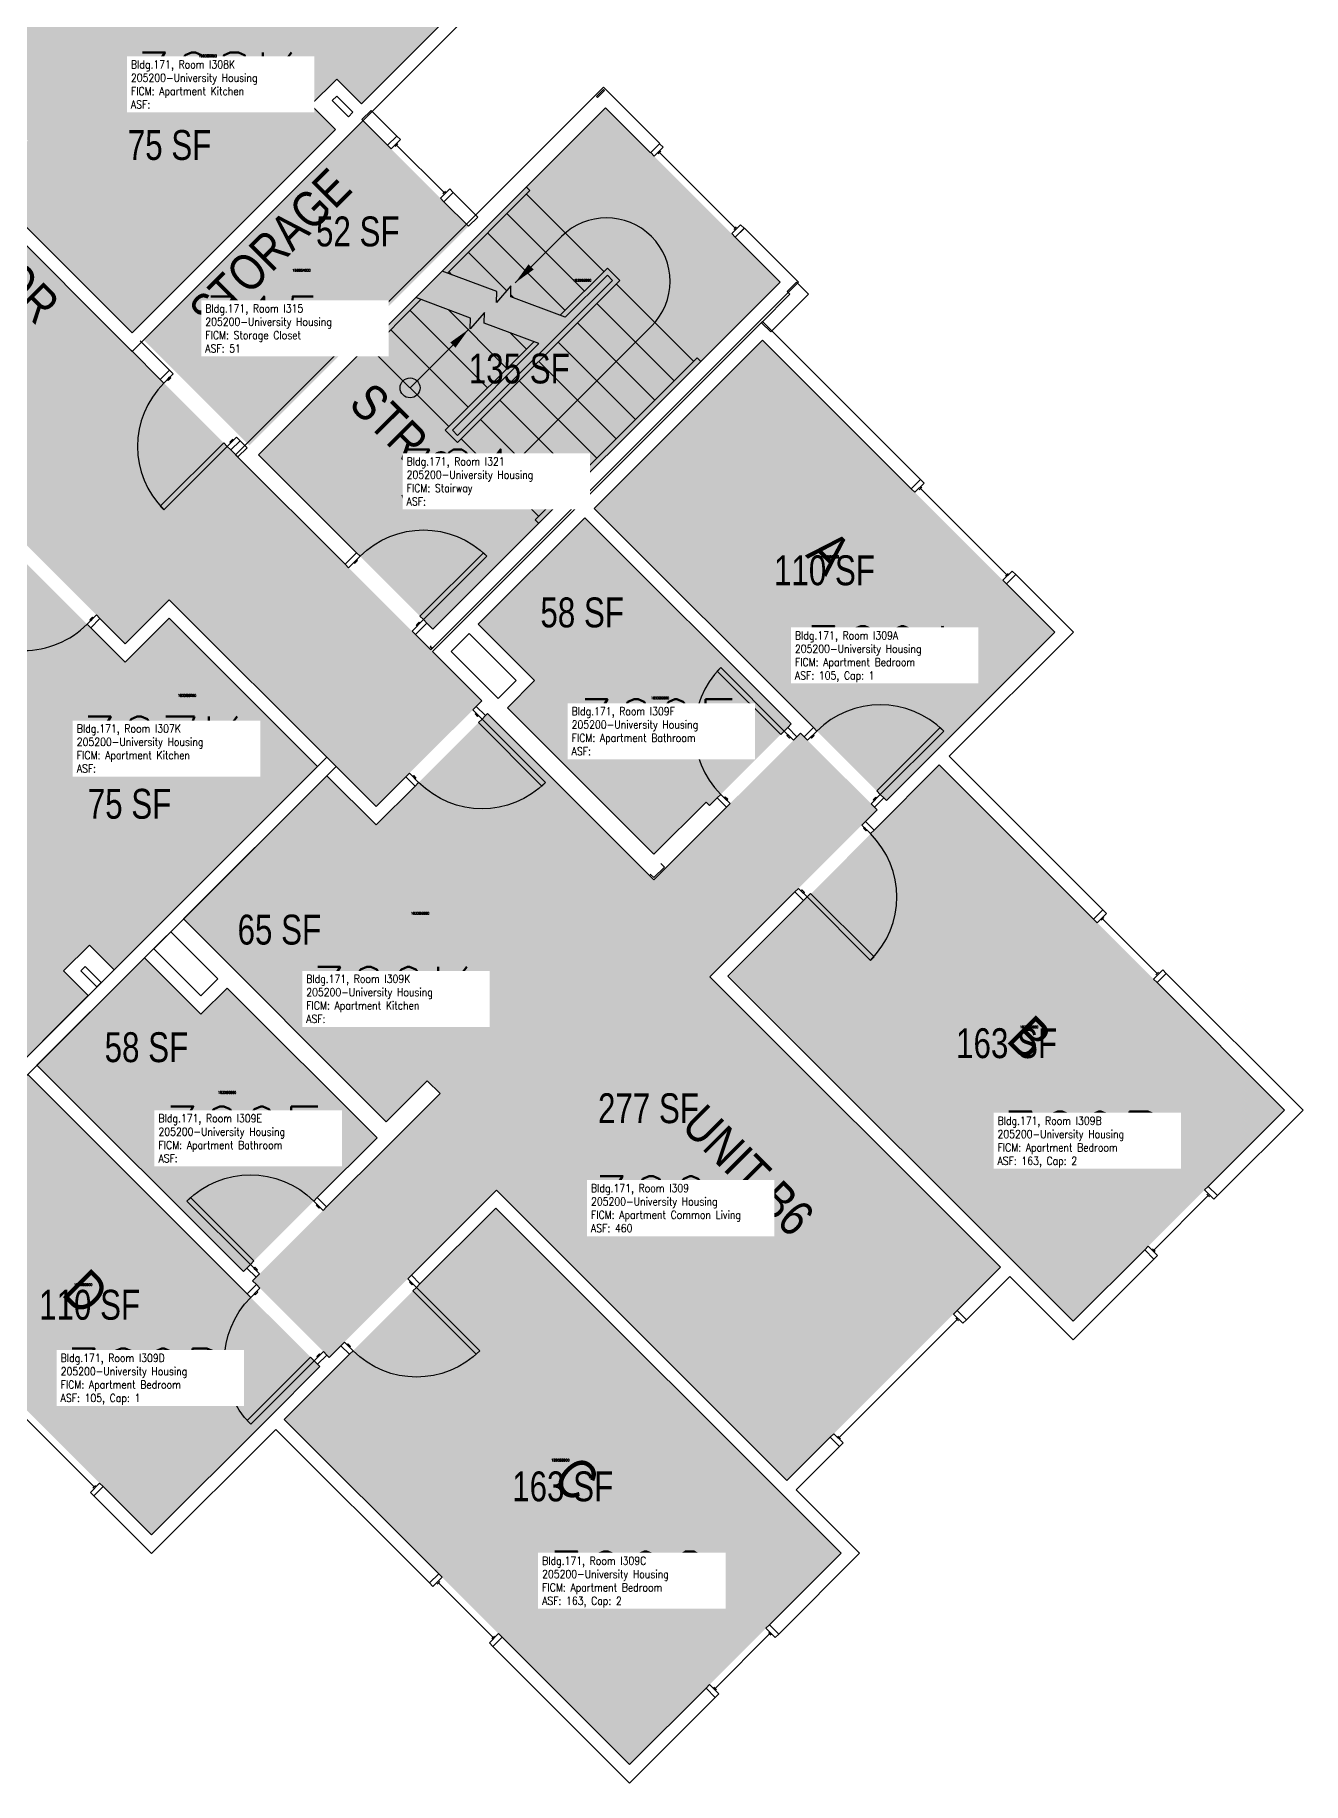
# Model space of a CAD drawing. Header units: inches. Extents: x 79 to 1966, y -19 to 1892.
# Drawn here: x 1457 to 1966, y 769 to 1471 of the extents above; entities that cross this region are included whole.
import ezdxf
from ezdxf.enums import TextEntityAlignment as Align

# ---------------------------------------------------------------- set-up
doc = ezdxf.new("R2010")
doc.units = ezdxf.units.IN
doc.header["$LTSCALE"] = 48
doc.header["$MEASUREMENT"] = 0
for name, color, linetype in [('A-AREA-IDEN', 1, 'Continuous'), ('A-DOOR', 2, 'Continuous'), ('A-FLOR', 3, 'Continuous'), ('A-GLZ', 1, 'Continuous'), ('A-IDEN-RNUM', 7, 'Continuous'), ('A-IDEN-SNUM', 4, 'Continuous'), ('A-IDEN-VNUM', 4, 'Continuous'), ('A-WALL', 5, 'Continuous'), ('AREA-TEXT', 3, 'Continuous'), ('Rooms-Category-Color', 7, 'Continuous'), ('Rooms-College-Color', 7, 'Continuous'), ('Rooms-Department-Color', 7, 'Continuous'), ('Rooms-Division-Color', 7, 'Continuous'), ('Rooms-Information', 7, 'Continuous')]:
    doc.layers.add(name, color=color, linetype=linetype)
doc.styles.add('AREA', font='arial.ttf', dxfattribs={"width": 0.75, "height": 12})
doc.styles.add('DIMS', font='ARIALN.TTF')
doc.styles.add('ROOMSNUMBER', font='txt.shx', dxfattribs={"height": 0.03})
doc.styles.add('ROOMVNUMBER', font='simplex.shx', dxfattribs={"width": 0.85})
doc.styles.get("Standard").update_dxf_attribs({"font": 'ARIALN.TTF'})
doc.dimstyles.new('NBA 2004', dxfattribs={"dimscale": 128, "dimtxt": 0.125, "dimasz": 0.09375, "dimexe": 0.125, "dimexo": 0.125, "dimgap": 0.0625, "dimtad": 1, "dimdec": 3, "dimzin": 3, "dimdsep": 46, "dimlunit": 4, "dimtxsty": 'DIMS', "dimblk": 'ARCHTICK', "dimcen": 0.09375, "dimdle": 0.125, "dimclrd": 256, "dimclre": 256, "dimclrt": 2, "dimadec": 0, "dimazin": 0, "dimtfac": 0.75, "dimtdec": 3, "dimtmove": 2, "dimatfit": 2, "dimfxl": 0.125, "dimfrac": 2, "dimtolj": 1, "dimtzin": 0, "dimlwd": -1, "dimlwe": -1, "dimarcsym": 0})

# ---------------------------------------------------------------- blocks, each defined once
blk = doc.blocks.new('_ArchTick')
at = {"color": 0, "linetype": 'ByBlock', "const_width": 0.15}
blk.add_lwpolyline([(-0.5, -0.5), (0.5, 0.5)], dxfattribs=at)

msp = doc.modelspace()

# ---------------------------------------------------------------- hatches: boundary and pattern name
at = {"layer": 'Rooms-Category-Color', "true_color": 0x728ef3}
for points in [[(1253.81, 1689.5), (1274.14, 1669.17), (1281.12, 1676.17), (1405.6, 1551.71), (1398.62, 1544.71), (1418.95, 1524.38), (1428.76, 1534.19), (1451.18, 1511.78), (1441.51, 1502.11), (1437.8, 1505.82), (1442.34, 1510.36), (1427.35, 1525.35), (1392.44, 1490.43), (1407.43, 1475.45), (1413.76, 1481.78), (1417.47, 1478.06), (1411.14, 1471.73), (1454.37, 1428.52), (1528.7, 1502.86), (1588.2, 1443.36), (1670.66, 1525.84), (1574.84, 1621.64), (1489.29, 1536.07), (1294.06, 1729.76), (1253.96, 1689.34)], [(1578.3, 1453.26), (1567.96, 1442.92), (1577.86, 1433.02), (1496.2, 1351.34), (1436.69, 1410.84), (1528.7, 1502.86)], [(1500.77, 1348.52), (1543.19, 1306.09), (1631.23, 1394.13), (1588.8, 1436.56)], [(1232.44, 1419.61), (1252.77, 1399.28), (1242.96, 1389.47), (1367.42, 1264.99), (1377.23, 1274.8), (1397.56, 1254.47), (1387.75, 1244.66), (1410.16, 1222.24), (1419.83, 1231.91), (1416.12, 1235.62), (1411.57, 1231.08), (1396.59, 1246.07), (1431.5, 1280.98), (1446.49, 1265.99), (1440.16, 1259.66), (1443.87, 1255.95), (1450.2, 1262.28), (1493.42, 1219.05), (1419.08, 1144.72), (1478.57, 1085.22), (1396.1, 1002.76), (1300.29, 1098.58), (1385.86, 1184.13), (1192.18, 1379.35), (1232.6, 1419.46)], [(1749.23, 1348.43), (1681.61, 1280.81), (1798.9, 1163.52), (1866.52, 1231.14)], [(1677.9, 1277.1), (1760.72, 1194.28), (1727.93, 1161.49), (1726.51, 1162.91), (1705.57, 1141.96), (1646.77, 1200.76), (1657.75, 1211.65), (1635.1, 1234.3)], [(1468.67, 1095.12), (1479.02, 1105.46), (1488.92, 1095.56), (1570.59, 1177.22), (1511.1, 1236.73), (1419.08, 1144.72)], [(1594.1, 1153.71), (1638.83, 1198.44), (1705.57, 1131.71), (1764.43, 1190.57), (1795.19, 1159.81), (1728.09, 1092.71), (1844.67, 976.13), (1758.95, 890.4), (1642.36, 1006.99), (1575.28, 939.9), (1544.52, 970.66), (1619.74, 1045.88), (1614.61, 1051), (1655.71, 1092.11)], [(1574.31, 1173.51), (1516.76, 1115.97), (1598.17, 1034.56), (1655.71, 1092.11)], [(1820.1, 1177.83), (1735.78, 1092.97), (1873.84, 954.38), (1958.69, 1039.24)], [(1501.11, 1100.31), (1457.99, 1057.19), (1540.81, 974.37), (1594.46, 1028.02), (1534.27, 1088.22), (1523.74, 1077.69)], [(1454.27, 1053.48), (1386.66, 985.86), (1503.95, 868.57), (1571.57, 936.19)], [(1642.1, 999.83), (1557.25, 914.97), (1695.84, 776.38), (1780.69, 861.23)]]:
    msp.add_hatch(color=171, dxfattribs=at).paths.add_polyline_path(points)
at = {"layer": 'Rooms-Category-Color', "true_color": 0xadadad}
for points in [[(1594.1, 1161.14), (1636.53, 1203.56), (1429.25, 1410.85), (1446.93, 1428.53), (1388.72, 1486.74), (1371.04, 1469.06), (1286.39, 1553.7), (1245.91, 1594.19), (1235.07, 1605.02), (1192.64, 1562.6), (1452.88, 1302.36), (1435.21, 1284.68), (1493.42, 1226.47), (1511.1, 1244.15)], [(1686.21, 1441.68), (1756.21, 1371.68), (1616.91, 1232.38), (1546.91, 1302.38)]]:
    msp.add_hatch(color=253, dxfattribs=at).paths.add_polyline_path(points)
at = {"layer": 'Rooms-College-Color', "true_color": 0xadadad}
for points in [[(1253.81, 1689.5), (1274.14, 1669.17), (1281.12, 1676.17), (1405.6, 1551.71), (1398.62, 1544.71), (1418.95, 1524.38), (1428.76, 1534.19), (1451.18, 1511.78), (1441.51, 1502.11), (1437.8, 1505.82), (1442.34, 1510.36), (1427.35, 1525.35), (1392.44, 1490.43), (1407.43, 1475.45), (1413.76, 1481.78), (1417.47, 1478.06), (1411.14, 1471.73), (1454.37, 1428.52), (1528.7, 1502.86), (1588.2, 1443.36), (1670.66, 1525.84), (1574.84, 1621.64), (1489.29, 1536.07), (1294.06, 1729.76), (1253.96, 1689.34)], [(1594.1, 1161.14), (1636.53, 1203.56), (1429.25, 1410.85), (1446.93, 1428.53), (1388.72, 1486.74), (1371.04, 1469.06), (1286.39, 1553.7), (1245.91, 1594.19), (1235.07, 1605.02), (1192.64, 1562.6), (1452.88, 1302.36), (1435.21, 1284.68), (1493.42, 1226.47), (1511.1, 1244.15)], [(1578.3, 1453.26), (1567.96, 1442.92), (1577.86, 1433.02), (1496.2, 1351.34), (1436.69, 1410.84), (1528.7, 1502.86)], [(1686.21, 1441.68), (1756.21, 1371.68), (1616.91, 1232.38), (1546.91, 1302.38)], [(1500.77, 1348.52), (1543.19, 1306.09), (1631.23, 1394.13), (1588.8, 1436.56)], [(1232.44, 1419.61), (1252.77, 1399.28), (1242.96, 1389.47), (1367.42, 1264.99), (1377.23, 1274.8), (1397.56, 1254.47), (1387.75, 1244.66), (1410.16, 1222.24), (1419.83, 1231.91), (1416.12, 1235.62), (1411.57, 1231.08), (1396.59, 1246.07), (1431.5, 1280.98), (1446.49, 1265.99), (1440.16, 1259.66), (1443.87, 1255.95), (1450.2, 1262.28), (1493.42, 1219.05), (1419.08, 1144.72), (1478.57, 1085.22), (1396.1, 1002.76), (1300.29, 1098.58), (1385.86, 1184.13), (1192.18, 1379.35), (1232.6, 1419.46)], [(1749.23, 1348.43), (1681.61, 1280.81), (1798.9, 1163.52), (1866.52, 1231.14)], [(1677.9, 1277.1), (1760.72, 1194.28), (1727.93, 1161.49), (1726.51, 1162.91), (1705.57, 1141.96), (1646.77, 1200.76), (1657.75, 1211.65), (1635.1, 1234.3)], [(1468.67, 1095.12), (1479.02, 1105.46), (1488.92, 1095.56), (1570.59, 1177.22), (1511.1, 1236.73), (1419.08, 1144.72)], [(1594.1, 1153.71), (1638.83, 1198.44), (1705.57, 1131.71), (1764.43, 1190.57), (1795.19, 1159.81), (1728.09, 1092.71), (1844.67, 976.13), (1758.95, 890.4), (1642.36, 1006.99), (1575.28, 939.9), (1544.52, 970.66), (1619.74, 1045.88), (1614.61, 1051), (1655.71, 1092.11)], [(1574.31, 1173.51), (1516.76, 1115.97), (1598.17, 1034.56), (1655.71, 1092.11)], [(1820.1, 1177.83), (1735.78, 1092.97), (1873.84, 954.38), (1958.69, 1039.24)], [(1501.11, 1100.31), (1457.99, 1057.19), (1540.81, 974.37), (1594.46, 1028.02), (1534.27, 1088.22), (1523.74, 1077.69)], [(1454.27, 1053.48), (1386.66, 985.86), (1503.95, 868.57), (1571.57, 936.19)], [(1642.1, 999.83), (1557.25, 914.97), (1695.84, 776.38), (1780.69, 861.23)]]:
    msp.add_hatch(color=253, dxfattribs=at).paths.add_polyline_path(points)
at = {"layer": 'Rooms-Department-Color', "true_color": 0x604aed}
for points in [[(1253.81, 1689.5), (1274.14, 1669.17), (1281.12, 1676.17), (1405.6, 1551.71), (1398.62, 1544.71), (1418.95, 1524.38), (1428.76, 1534.19), (1451.18, 1511.78), (1441.51, 1502.11), (1437.8, 1505.82), (1442.34, 1510.36), (1427.35, 1525.35), (1392.44, 1490.43), (1407.43, 1475.45), (1413.76, 1481.78), (1417.47, 1478.06), (1411.14, 1471.73), (1454.37, 1428.52), (1528.7, 1502.86), (1588.2, 1443.36), (1670.66, 1525.84), (1574.84, 1621.64), (1489.29, 1536.07), (1294.06, 1729.76), (1253.96, 1689.34)], [(1578.3, 1453.26), (1567.96, 1442.92), (1577.86, 1433.02), (1496.2, 1351.34), (1436.69, 1410.84), (1528.7, 1502.86)], [(1500.77, 1348.52), (1543.19, 1306.09), (1631.23, 1394.13), (1588.8, 1436.56)], [(1232.44, 1419.61), (1252.77, 1399.28), (1242.96, 1389.47), (1367.42, 1264.99), (1377.23, 1274.8), (1397.56, 1254.47), (1387.75, 1244.66), (1410.16, 1222.24), (1419.83, 1231.91), (1416.12, 1235.62), (1411.57, 1231.08), (1396.59, 1246.07), (1431.5, 1280.98), (1446.49, 1265.99), (1440.16, 1259.66), (1443.87, 1255.95), (1450.2, 1262.28), (1493.42, 1219.05), (1419.08, 1144.72), (1478.57, 1085.22), (1396.1, 1002.76), (1300.29, 1098.58), (1385.86, 1184.13), (1192.18, 1379.35), (1232.6, 1419.46)], [(1749.23, 1348.43), (1681.61, 1280.81), (1798.9, 1163.52), (1866.52, 1231.14)], [(1677.9, 1277.1), (1760.72, 1194.28), (1727.93, 1161.49), (1726.51, 1162.91), (1705.57, 1141.96), (1646.77, 1200.76), (1657.75, 1211.65), (1635.1, 1234.3)], [(1468.67, 1095.12), (1479.02, 1105.46), (1488.92, 1095.56), (1570.59, 1177.22), (1511.1, 1236.73), (1419.08, 1144.72)], [(1594.1, 1153.71), (1638.83, 1198.44), (1705.57, 1131.71), (1764.43, 1190.57), (1795.19, 1159.81), (1728.09, 1092.71), (1844.67, 976.13), (1758.95, 890.4), (1642.36, 1006.99), (1575.28, 939.9), (1544.52, 970.66), (1619.74, 1045.88), (1614.61, 1051), (1655.71, 1092.11)], [(1574.31, 1173.51), (1516.76, 1115.97), (1598.17, 1034.56), (1655.71, 1092.11)], [(1820.1, 1177.83), (1735.78, 1092.97), (1873.84, 954.38), (1958.69, 1039.24)], [(1501.11, 1100.31), (1457.99, 1057.19), (1540.81, 974.37), (1594.46, 1028.02), (1534.27, 1088.22), (1523.74, 1077.69)], [(1454.27, 1053.48), (1386.66, 985.86), (1503.95, 868.57), (1571.57, 936.19)], [(1642.1, 999.83), (1557.25, 914.97), (1695.84, 776.38), (1780.69, 861.23)]]:
    msp.add_hatch(color=173, dxfattribs=at).paths.add_polyline_path(points)
at = {"layer": 'Rooms-Department-Color', "true_color": 0xacacac}
for points in [[(1594.1, 1161.14), (1636.53, 1203.56), (1429.25, 1410.85), (1446.93, 1428.53), (1388.72, 1486.74), (1371.04, 1469.06), (1286.39, 1553.7), (1245.91, 1594.19), (1235.07, 1605.02), (1192.64, 1562.6), (1452.88, 1302.36), (1435.21, 1284.68), (1493.42, 1226.47), (1511.1, 1244.15)], [(1686.21, 1441.68), (1756.21, 1371.68), (1616.91, 1232.38), (1546.91, 1302.38)]]:
    msp.add_hatch(color=253, dxfattribs=at).paths.add_polyline_path(points)
at = {"layer": 'Rooms-Division-Color', "true_color": 0x604aed}
for points in [[(1253.81, 1689.5), (1274.14, 1669.17), (1281.12, 1676.17), (1405.6, 1551.71), (1398.62, 1544.71), (1418.95, 1524.38), (1428.76, 1534.19), (1451.18, 1511.78), (1441.51, 1502.11), (1437.8, 1505.82), (1442.34, 1510.36), (1427.35, 1525.35), (1392.44, 1490.43), (1407.43, 1475.45), (1413.76, 1481.78), (1417.47, 1478.06), (1411.14, 1471.73), (1454.37, 1428.52), (1528.7, 1502.86), (1588.2, 1443.36), (1670.66, 1525.84), (1574.84, 1621.64), (1489.29, 1536.07), (1294.06, 1729.76), (1253.96, 1689.34)], [(1578.3, 1453.26), (1567.96, 1442.92), (1577.86, 1433.02), (1496.2, 1351.34), (1436.69, 1410.84), (1528.7, 1502.86)], [(1500.77, 1348.52), (1543.19, 1306.09), (1631.23, 1394.13), (1588.8, 1436.56)], [(1232.44, 1419.61), (1252.77, 1399.28), (1242.96, 1389.47), (1367.42, 1264.99), (1377.23, 1274.8), (1397.56, 1254.47), (1387.75, 1244.66), (1410.16, 1222.24), (1419.83, 1231.91), (1416.12, 1235.62), (1411.57, 1231.08), (1396.59, 1246.07), (1431.5, 1280.98), (1446.49, 1265.99), (1440.16, 1259.66), (1443.87, 1255.95), (1450.2, 1262.28), (1493.42, 1219.05), (1419.08, 1144.72), (1478.57, 1085.22), (1396.1, 1002.76), (1300.29, 1098.58), (1385.86, 1184.13), (1192.18, 1379.35), (1232.6, 1419.46)], [(1749.23, 1348.43), (1681.61, 1280.81), (1798.9, 1163.52), (1866.52, 1231.14)], [(1677.9, 1277.1), (1760.72, 1194.28), (1727.93, 1161.49), (1726.51, 1162.91), (1705.57, 1141.96), (1646.77, 1200.76), (1657.75, 1211.65), (1635.1, 1234.3)], [(1468.67, 1095.12), (1479.02, 1105.46), (1488.92, 1095.56), (1570.59, 1177.22), (1511.1, 1236.73), (1419.08, 1144.72)], [(1594.1, 1153.71), (1638.83, 1198.44), (1705.57, 1131.71), (1764.43, 1190.57), (1795.19, 1159.81), (1728.09, 1092.71), (1844.67, 976.13), (1758.95, 890.4), (1642.36, 1006.99), (1575.28, 939.9), (1544.52, 970.66), (1619.74, 1045.88), (1614.61, 1051), (1655.71, 1092.11)], [(1574.31, 1173.51), (1516.76, 1115.97), (1598.17, 1034.56), (1655.71, 1092.11)], [(1820.1, 1177.83), (1735.78, 1092.97), (1873.84, 954.38), (1958.69, 1039.24)], [(1501.11, 1100.31), (1457.99, 1057.19), (1540.81, 974.37), (1594.46, 1028.02), (1534.27, 1088.22), (1523.74, 1077.69)], [(1454.27, 1053.48), (1386.66, 985.86), (1503.95, 868.57), (1571.57, 936.19)], [(1642.1, 999.83), (1557.25, 914.97), (1695.84, 776.38), (1780.69, 861.23)]]:
    msp.add_hatch(color=173, dxfattribs=at).paths.add_polyline_path(points)
at = {"layer": 'Rooms-Division-Color', "true_color": 0xadadad}
for points in [[(1594.1, 1161.14), (1636.53, 1203.56), (1429.25, 1410.85), (1446.93, 1428.53), (1388.72, 1486.74), (1371.04, 1469.06), (1286.39, 1553.7), (1245.91, 1594.19), (1235.07, 1605.02), (1192.64, 1562.6), (1452.88, 1302.36), (1435.21, 1284.68), (1493.42, 1226.47), (1511.1, 1244.15)], [(1686.21, 1441.68), (1756.21, 1371.68), (1616.91, 1232.38), (1546.91, 1302.38)]]:
    msp.add_hatch(color=253, dxfattribs=at).paths.add_polyline_path(points)

# ---------------------------------------------------------------- linework, layer by layer
at = {"layer": 'A-DOOR'}
for points in [[(1512.61, 1334.91), (1511.2, 1336.32), (1507.48, 1332.61), (1508.9, 1331.2)], [(1511.37, 1333.67), (1511.73, 1333.32), (1510.67, 1332.26), (1510.31, 1332.61)], [(1534.35, 1305.74), (1532.94, 1307.15), (1507.48, 1281.7), (1508.9, 1280.28)], [(1538.07, 1309.45), (1539.48, 1308.04), (1535.77, 1304.33), (1534.35, 1305.74)], [(1536.83, 1308.21), (1536.48, 1308.57), (1535.41, 1307.51), (1535.77, 1307.15)], [(1583.06, 1257.04), (1581.64, 1258.45), (1586.24, 1263.05), (1587.65, 1261.63)], [(1585.18, 1259.16), (1585.53, 1258.81), (1586.59, 1259.87), (1586.24, 1260.22)], [(1613.11, 1236.18), (1611.69, 1237.59), (1637.15, 1263.05), (1638.56, 1261.63)], [(1481.83, 1238.06), (1483.24, 1236.64), (1479.53, 1232.93), (1478.12, 1234.34)], [(1480.59, 1236.82), (1480.24, 1237.17), (1479.18, 1236.11), (1479.53, 1235.76)], [(1608.51, 1231.58), (1609.93, 1230.17), (1614.52, 1234.76), (1613.11, 1236.18)], [(1610.63, 1233.7), (1610.28, 1234.06), (1611.34, 1235.12), (1611.69, 1234.76)], [(1757.89, 1191.45), (1756.47, 1190.04), (1731.02, 1215.5), (1732.43, 1216.91)], [(1632.91, 1199.94), (1634.32, 1201.35), (1638.03, 1197.64), (1636.62, 1196.23)], [(1634.14, 1198.7), (1633.79, 1198.35), (1634.85, 1197.29), (1635.21, 1197.64)], [(1636.62, 1196.23), (1635.21, 1194.81), (1660.66, 1169.36), (1662.08, 1170.77)], [(1761.6, 1187.74), (1763.01, 1189.16), (1759.3, 1192.87), (1757.89, 1191.45)], [(1760.36, 1188.98), (1760.01, 1188.63), (1758.95, 1189.69), (1759.3, 1190.04)], [(1767.28, 1187.72), (1765.86, 1189.14), (1769.58, 1192.85), (1770.99, 1191.43)], [(1768.51, 1188.96), (1768.87, 1188.61), (1769.93, 1189.67), (1769.58, 1190.02)], [(1796.45, 1165.98), (1795.03, 1167.39), (1820.49, 1192.85), (1821.9, 1191.43)], [(1607.45, 1174.48), (1606.04, 1173.07), (1609.75, 1169.36), (1611.16, 1170.77)], [(1608.69, 1173.25), (1609.04, 1173.6), (1610.1, 1172.54), (1609.75, 1172.18)], [(1736.14, 1162.29), (1734.73, 1160.87), (1731.02, 1164.58), (1732.43, 1166)], [(1792.73, 1162.27), (1794.15, 1160.85), (1797.86, 1164.56), (1796.45, 1165.98)], [(1734.91, 1163.52), (1735.26, 1163.88), (1734.2, 1164.94), (1733.85, 1164.58)], [(1793.97, 1163.5), (1793.62, 1163.86), (1794.68, 1164.92), (1795.03, 1164.56)], [(1789.07, 1153.7), (1790.49, 1155.11), (1793.93, 1151.66), (1792.52, 1150.25)], [(1790.05, 1152.72), (1789.69, 1152.37), (1790.75, 1151.31), (1791.11, 1151.66)], [(1763.62, 1128.24), (1762.2, 1126.83), (1765.65, 1123.38), (1767.06, 1124.79)], [(1764.59, 1127.27), (1764.94, 1127.62), (1766, 1126.56), (1765.65, 1126.21)], [(1767.06, 1124.79), (1768.48, 1126.21), (1793.93, 1100.75), (1792.52, 1099.34)], [(1543.63, 977.2), (1545.05, 978.61), (1519.59, 1004.07), (1518.18, 1002.66)], [(1572.8, 998.94), (1574.22, 1000.36), (1570.5, 1004.07), (1569.09, 1002.66)], [(1571.57, 1000.18), (1571.21, 999.83), (1570.15, 1000.89), (1570.5, 1001.24)], [(1547.35, 973.49), (1545.93, 972.07), (1542.22, 975.79), (1543.63, 977.2)], [(1546.11, 974.73), (1546.46, 975.08), (1545.4, 976.14), (1545.05, 975.79)], [(1547.47, 967.71), (1546.06, 969.12), (1542.35, 965.41), (1543.76, 963.99)], [(1606.84, 971.46), (1608.25, 972.87), (1611.7, 969.43), (1610.28, 968.01)], [(1607.81, 970.49), (1607.45, 970.13), (1608.52, 969.07), (1608.87, 969.43)], [(1546.23, 966.47), (1546.59, 966.12), (1545.53, 965.05), (1545.17, 965.41)], [(1610.28, 968.01), (1608.87, 966.6), (1634.32, 941.14), (1635.74, 942.56)], [(1572.93, 942.25), (1574.34, 940.84), (1570.63, 937.12), (1569.22, 938.54)], [(1571.69, 941.01), (1571.34, 941.37), (1570.28, 940.31), (1570.63, 939.95)], [(1581.38, 946), (1579.97, 944.59), (1583.41, 941.14), (1584.83, 942.56)], [(1582.35, 945.03), (1582.71, 945.38), (1583.77, 944.32), (1583.41, 943.97)], [(1569.22, 938.54), (1567.8, 939.95), (1542.35, 914.5), (1543.76, 913.08)]]:
    msp.add_lwpolyline(points, close=True, dxfattribs=at)
for centre, start, end in [((1534.35, 1305.74), 135, 225), ((1452.66, 1259.8), 270, 315), ((1757.89, 1191.45), 135, 225), ((1796.45, 1165.98), 45, 135), ((1767.06, 1124.79), 315, 45)]:
    msp.add_arc(centre, 36, start, end, dxfattribs=at)
at = {"layer": 'A-DOOR', "extrusion": (0, 0, -1)}
for centre, start, end in [((-1613.11, 1236.18), 45, 135), ((-1636.62, 1196.23), 225, 315), ((-1543.63, 977.2), 45, 135), ((-1569.22, 938.54), 315, 45), ((-1610.28, 968.01), 225, 315)]:
    msp.add_arc(centre, 36, start, end, dxfattribs=at)
at = {"layer": 'A-FLOR'}
for p, q in [((1622.69, 1375.34), (1655.8, 1408.45)), ((1654.39, 1409.86), (1655.8, 1408.45)), ((1685.5, 1375.92), (1654.39, 1407.03)), ((1677.72, 1368.14), (1646.61, 1399.25)), ((1669.94, 1360.36), (1638.83, 1391.48)), ((1669.94, 1360.36), (1638.83, 1391.48)), ((1646.51, 1368.23), (1631.05, 1383.7)), ((1667.98, 1358.4), (1686.91, 1377.33)), ((1691.86, 1372.38), (1686.91, 1377.33)), ((1624.55, 1374.64), (1623.27, 1375.92)), ((1626.81, 1310.16), (1689.03, 1372.38)), ((1626.81, 1307.33), (1691.86, 1372.38)), ((1670.04, 1357.63), (1686.91, 1374.51)), ((1689.03, 1372.38), (1686.91, 1374.51)), ((1690.45, 1370.97), (1721.56, 1339.86)), ((1590.75, 1343.39), (1612.08, 1364.73)), ((1649.4, 1365.35), (1648.15, 1366.6)), ((1682.67, 1363.19), (1713.78, 1332.08)), ((1638.83, 1329.25), (1607.72, 1360.36)), ((1646.61, 1337.03), (1622.98, 1360.66)), ((1674.89, 1355.41), (1706, 1324.3)), ((1631.05, 1321.47), (1599.94, 1352.59)), ((1643.78, 1293.19), (1704.59, 1354)), ((1654.39, 1344.81), (1647.85, 1351.35)), ((1590.75, 1343.39), (1589.33, 1344.81)), ((1623.27, 1313.69), (1592.16, 1344.81)), ((1657.37, 1347.79), (1621.86, 1312.28)), ((1659.43, 1347.02), (1624.69, 1312.28)), ((1657.92, 1276.22), (1722.97, 1341.27)), ((1667.11, 1347.64), (1698.23, 1316.52)), ((1722.97, 1341.27), (1724.39, 1339.86)), ((1659.34, 1339.86), (1690.45, 1308.74)), ((1651.56, 1332.08), (1682.67, 1300.97)), ((1643.78, 1324.3), (1674.89, 1293.19)), ((1636, 1316.52), (1667.11, 1285.41)), ((1626.81, 1307.33), (1621.86, 1312.28)), ((1626.81, 1310.16), (1624.69, 1312.28)), ((1628.22, 1308.74), (1659.34, 1277.63)), ((1657.92, 1276.22), (1659.34, 1274.8))]:
    msp.add_line(p, q, dxfattribs=at)
for points in [[(1670.04, 1357.63), (1648.14, 1365.8), (1648.19, 1370.19), (1642.48, 1363.53), (1642.53, 1367.92), (1620.63, 1376.11)], [(1659.43, 1347.02), (1637.53, 1355.19), (1637.58, 1359.58), (1631.87, 1352.93), (1631.92, 1357.31), (1610.03, 1365.5)]]:
    msp.add_lwpolyline(points, dxfattribs=at)
for centre in [(1607.72, 1329.25), (1643.78, 1293.19)]:
    msp.add_circle(centre, 4, dxfattribs=at)
msp.add_arc((1686.56, 1372.03), 25.5, 315, 135, dxfattribs=at)
at = {"layer": 'A-GLZ'}
for p, q in [((1598.7, 1426.66), (1602.42, 1430.37)), ((1600.12, 1425.24), (1598.7, 1426.66)), ((1603.83, 1428.96), (1600.12, 1425.24)), ((1602.5, 1427.63), (1601.44, 1426.57)), ((1602.86, 1427.28), (1601.8, 1426.22)), ((1602.33, 1426.75), (1621.42, 1407.65)), ((1602.42, 1430.37), (1603.83, 1428.96)), ((1707.33, 1423.21), (1708.39, 1424.27)), ((1707.86, 1423.74), (1738.27, 1393.33)), ((1623.63, 1409.16), (1619.92, 1405.44)), ((1619.92, 1405.44), (1621.33, 1404.03)), ((1621.95, 1408.18), (1620.89, 1407.12)), ((1621.24, 1406.77), (1622.3, 1407.83)), ((1621.33, 1404.03), (1625.04, 1407.74)), ((1625.04, 1407.74), (1623.63, 1409.16)), ((1737.74, 1392.8), (1738.8, 1393.86)), ((1813.07, 1289.36), (1812.01, 1288.3)), ((1812.54, 1288.83), (1847.19, 1254.18)), ((1847.72, 1254.71), (1846.65, 1253.65)), ((1886.22, 1116.49), (1885.15, 1115.43)), ((1885.68, 1115.96), (1907.61, 1094.04)), ((1908.14, 1094.57), (1907.07, 1093.51)), ((1906.19, 983.02), (1928.11, 1004.94)), ((1927.58, 1005.47), (1928.64, 1004.41)), ((1905.66, 983.55), (1906.72, 982.49)), ((1827.36, 955.1), (1779.99, 907.73)), ((1826.83, 955.63), (1827.89, 954.57)), ((1446.26, 922.55), (1480.9, 887.9)), ((1779.46, 908.26), (1780.52, 907.2)), ((1480.37, 887.37), (1481.43, 888.43)), ((1618.59, 848.86), (1619.65, 849.92)), ((1619.12, 849.39), (1641.04, 827.47)), ((1752.05, 828.88), (1730.13, 806.96)), ((1751.52, 829.41), (1752.58, 828.35)), ((1640.51, 826.94), (1641.57, 828)), ((1729.6, 807.49), (1730.66, 806.43))]:
    msp.add_line(p, q, dxfattribs=at)
for points in [[(1709.27, 1425.86), (1707.86, 1427.27), (1704.32, 1423.74), (1705.74, 1422.32)], [(1740.39, 1394.75), (1741.8, 1393.33), (1738.27, 1389.8), (1736.85, 1391.21)], [(1810.33, 1287.33), (1808.91, 1288.74), (1812.63, 1292.46), (1814.04, 1291.04)], [(1845.68, 1251.97), (1847.1, 1250.56), (1850.81, 1254.27), (1849.39, 1255.69)], [(1883.48, 1114.45), (1882.06, 1115.87), (1885.77, 1119.58), (1887.19, 1118.17)], [(1906.1, 1091.83), (1907.52, 1090.41), (1911.23, 1094.13), (1909.81, 1095.54)], [(1930.32, 1003.44), (1931.74, 1004.85), (1928.02, 1008.57), (1926.61, 1007.15)], [(1907.69, 980.81), (1906.28, 979.4), (1902.57, 983.11), (1903.98, 984.52)], [(1829.57, 953.6), (1830.99, 955.01), (1827.27, 958.73), (1825.86, 957.31)], [(1781.49, 905.52), (1780.07, 904.1), (1776.36, 907.82), (1777.78, 909.23)], [(1483.11, 889.41), (1484.53, 887.99), (1480.82, 884.28), (1479.4, 885.69)], [(1620.62, 851.6), (1619.21, 853.01), (1615.49, 849.3), (1616.91, 847.89)], [(1643.25, 828.97), (1644.66, 827.56), (1640.95, 823.85), (1639.54, 825.26)], [(1754.26, 827.38), (1755.68, 828.8), (1751.97, 832.51), (1750.55, 831.09)], [(1731.64, 804.75), (1730.22, 803.34), (1726.51, 807.05), (1727.92, 808.47)]]:
    msp.add_lwpolyline(points, close=True, dxfattribs=at)
at = {"layer": 'A-WALL'}
for p, q in [((1496.17, 1343.92), (1678.07, 1525.83)), ((1670.65, 1525.83), (1588.18, 1443.36)), ((1578.28, 1453.26), (1567.94, 1442.92)), ((1588.18, 1443.36), (1578.28, 1453.26)), ((1685.32, 1449.99), (1537.71, 1302.38)), ((1576.52, 1444.6), (1578.28, 1446.37)), ((1578.28, 1446.37), (1584.74, 1439.91)), ((1682.49, 1446.28), (1685.32, 1449.11)), ((1682.93, 1445.84), (1682.49, 1446.28)), ((1685.76, 1448.66), (1682.93, 1445.84)), ((1707.95, 1427.36), (1685.32, 1449.99)), ((1685.32, 1449.11), (1685.76, 1448.66)), ((1546.91, 1302.38), (1686.21, 1441.68)), ((1567.94, 1442.92), (1577.84, 1433.02)), ((1582.97, 1438.15), (1576.52, 1444.6)), ((1584.74, 1439.91), (1582.97, 1438.15)), ((1592.07, 1440.71), (1588.36, 1437)), ((1602.42, 1430.37), (1592.07, 1440.71)), ((1686.21, 1441.68), (1704.24, 1423.65)), ((1577.84, 1433.02), (1496.17, 1351.35)), ((1588.36, 1437), (1598.7, 1426.66)), ((1598.7, 1426.66), (1602.42, 1430.37)), ((1704.24, 1423.65), (1707.95, 1427.36)), ((1429.25, 1410.85), (1496.17, 1343.92)), ((1496.17, 1351.35), (1436.67, 1410.85)), ((1625.04, 1407.74), (1621.33, 1404.03)), ((1634.94, 1397.84), (1625.04, 1407.74)), ((1621.33, 1404.03), (1631.23, 1394.13)), ((1631.23, 1394.13), (1634.94, 1397.84)), ((1741.89, 1393.42), (1738.18, 1389.71)), ((1763.63, 1371.68), (1741.89, 1393.42)), ((1738.18, 1389.71), (1756.21, 1371.68)), ((1616.02, 1224.07), (1763.63, 1371.68)), ((1756.21, 1371.68), (1616.91, 1232.38)), ((1762.76, 1371.69), (1759.05, 1367.98)), ((1767.62, 1366.83), (1762.76, 1371.69)), ((1760.2, 1366.83), (1748.78, 1355.41)), ((1752.5, 1351.7), (1767.62, 1366.83)), ((1759.05, 1367.98), (1760.2, 1366.83)), ((1616.73, 1223.36), (1749.23, 1355.86)), ((1748.78, 1355.41), (1752.5, 1351.7)), ((1749.23, 1355.86), (1812.63, 1292.46)), ((1511.2, 1336.32), (1499.44, 1348.08)), ((1749.23, 1348.43), (1681.61, 1280.81)), ((1808.91, 1288.74), (1749.23, 1348.43)), ((1495.73, 1344.37), (1507.48, 1332.61)), ((1507.48, 1332.61), (1511.2, 1336.32)), ((1539.48, 1308.04), (1535.77, 1304.33)), ((1542.31, 1305.21), (1539.48, 1308.04)), ((1535.77, 1304.33), (1538.6, 1301.5)), ((1537.71, 1302.38), (1581.64, 1258.45)), ((1538.6, 1301.5), (1542.31, 1305.21)), ((1586.24, 1263.05), (1546.91, 1302.38)), ((1812.63, 1292.46), (1808.91, 1288.74)), ((1681.61, 1280.81), (1769.58, 1192.85)), ((1677.9, 1277.1), (1635.1, 1234.3)), ((1760.72, 1194.28), (1677.9, 1277.1)), ((1581.64, 1258.45), (1586.24, 1263.05)), ((1847.1, 1250.56), (1850.81, 1254.27)), ((1866.52, 1231.14), (1847.1, 1250.56)), ((1850.81, 1254.27), (1873.94, 1231.14)), ((1493.42, 1226.47), (1511.1, 1244.15)), ((1511.1, 1244.15), (1578.02, 1177.22)), ((1479.53, 1232.93), (1483.24, 1236.64)), ((1483.24, 1236.64), (1493.42, 1226.47)), ((1511.1, 1236.72), (1493.42, 1219.04)), ((1570.59, 1177.22), (1511.1, 1236.72)), ((1493.42, 1219.04), (1479.53, 1232.93)), ((1614.52, 1234.76), (1609.93, 1230.17)), ((1609.93, 1230.17), (1616.02, 1224.07)), ((1616.91, 1232.38), (1614.52, 1234.76)), ((1631.39, 1230.59), (1624.16, 1223.36)), ((1650.3, 1211.68), (1631.39, 1230.59)), ((1635.1, 1234.3), (1657.73, 1211.68)), ((1819.94, 1184.56), (1866.52, 1231.14)), ((1873.94, 1231.14), (1824.08, 1181.28)), ((1616.2, 1225.66), (1615.76, 1225.22)), ((1615.76, 1225.22), (1616.47, 1224.51)), ((1616.47, 1224.51), (1616.91, 1224.95)), ((1636.53, 1203.56), (1616.73, 1223.36)), ((1624.16, 1223.36), (1643.07, 1204.45)), ((1643.07, 1204.45), (1650.3, 1211.68)), ((1657.73, 1211.68), (1646.79, 1200.74)), ((1634.32, 1201.35), (1636.53, 1203.56)), ((1638.03, 1197.64), (1634.32, 1201.35)), ((1646.79, 1200.74), (1705.57, 1141.96)), ((1638.83, 1198.44), (1638.03, 1197.64)), ((1705.57, 1131.71), (1638.83, 1198.44)), ((1759.3, 1192.87), (1760.72, 1194.28)), ((1763.01, 1189.16), (1759.3, 1192.87)), ((1764.43, 1190.57), (1763.01, 1189.16)), ((1765.86, 1189.14), (1764.43, 1190.57)), ((1769.58, 1192.85), (1765.86, 1189.14)), ((1379.23, 985.86), (1574.31, 1180.94)), ((1574.31, 1180.94), (1594.1, 1161.14)), ((1798.9, 1163.52), (1819.94, 1184.56)), ((1824.08, 1181.28), (1885.77, 1119.58)), ((1578.02, 1177.22), (1396.11, 995.32)), ((1488.92, 1095.55), (1570.59, 1177.22)), ((1574.31, 1173.51), (1516.76, 1115.97)), ((1594.1, 1153.71), (1574.31, 1173.51)), ((1594.1, 1161.14), (1606.04, 1173.07)), ((1606.04, 1173.07), (1609.75, 1169.36)), ((1820.1, 1177.83), (1793.93, 1151.66)), ((1882.06, 1115.87), (1820.1, 1177.83)), ((1609.75, 1169.36), (1594.1, 1153.71)), ((1705.57, 1141.96), (1726.51, 1162.91)), ((1726.51, 1162.91), (1727.93, 1161.49)), ((1727.93, 1161.49), (1731.02, 1164.58)), ((1734.73, 1160.87), (1729.96, 1156.1)), ((1731.02, 1164.58), (1734.73, 1160.87)), ((1790.49, 1155.11), (1795.19, 1159.81)), ((1794.15, 1160.85), (1797.86, 1164.56)), ((1795.19, 1159.81), (1794.15, 1160.85)), ((1797.86, 1164.56), (1798.9, 1163.52)), ((1729.96, 1156.1), (1705.57, 1131.71)), ((1793.93, 1151.66), (1790.49, 1155.11)), ((1709.8, 1136.83), (1708.39, 1138.24)), ((1704.15, 1134.01), (1705.57, 1132.59)), ((1705.57, 1132.59), (1709.8, 1136.83)), ((1728.09, 1092.71), (1762.2, 1126.83)), ((1765.65, 1123.38), (1735.25, 1092.98)), ((1762.2, 1126.83), (1765.65, 1123.38)), ((1885.77, 1119.58), (1882.06, 1115.87)), ((1511.64, 1110.84), (1504.82, 1104.03)), ((1530.55, 1091.93), (1511.64, 1110.84)), ((1516.76, 1115.97), (1598.17, 1034.56)), ((1468.68, 1095.11), (1479.02, 1105.45)), ((1479.02, 1105.45), (1488.92, 1095.55)), ((1504.82, 1104.03), (1523.74, 1085.11)), ((1501.11, 1100.31), (1457.99, 1057.19)), ((1477.34, 1096.88), (1475.58, 1095.11)), ((1483.8, 1090.43), (1477.34, 1096.88)), ((1523.74, 1077.69), (1501.11, 1100.31)), ((1478.58, 1085.21), (1468.68, 1095.11)), ((1475.58, 1095.11), (1482.03, 1088.66)), ((1482.03, 1088.66), (1483.8, 1090.43)), ((1523.74, 1085.11), (1530.55, 1091.93)), ((1534.27, 1088.22), (1523.74, 1077.69)), ((1594.46, 1028.02), (1534.27, 1088.22)), ((1844.67, 976.13), (1728.09, 1092.71)), ((1735.25, 1092.98), (1873.84, 954.38)), ((1907.52, 1090.41), (1911.23, 1094.13)), ((1958.69, 1039.24), (1907.52, 1090.41)), ((1911.23, 1094.13), (1966.12, 1039.24)), ((1396.11, 1002.74), (1478.58, 1085.21)), ((1542.35, 965.41), (1454.27, 1053.48)), ((1457.99, 1057.19), (1540.81, 974.37)), ((1598.17, 1034.56), (1614.61, 1051)), ((1614.61, 1051), (1619.74, 1045.88)), ((1619.74, 1045.88), (1600.12, 1026.26)), ((1928.02, 1008.57), (1958.69, 1039.24)), ((1966.12, 1039.24), (1931.74, 1004.85)), ((1570.5, 1004.07), (1594.46, 1028.02)), ((1600.12, 1026.26), (1574.22, 1000.36)), ((1574.22, 1000.36), (1570.5, 1004.07)), ((1608.25, 972.87), (1642.36, 1006.99)), ((1642.36, 1006.99), (1758.95, 890.4)), ((1931.74, 1004.85), (1928.02, 1008.57)), ((1642.1, 999.83), (1611.7, 969.43)), ((1780.69, 861.23), (1642.1, 999.83)), ((1873.84, 954.38), (1902.57, 983.11)), ((1902.57, 983.11), (1906.28, 979.4)), ((1827.27, 958.73), (1844.67, 976.13)), ((1906.28, 979.4), (1873.84, 946.96)), ((1540.81, 974.37), (1542.22, 975.79)), ((1542.22, 975.79), (1545.93, 972.07)), ((1546.06, 969.12), (1542.35, 965.41)), ((1545.93, 972.07), (1544.52, 970.66)), ((1544.52, 970.66), (1546.06, 969.12)), ((1611.7, 969.43), (1608.25, 972.87)), ((1848.38, 972.41), (1830.99, 955.01)), ((1873.84, 946.96), (1848.38, 972.41)), ((1830.99, 955.01), (1827.27, 958.73)), ((1583.41, 941.14), (1557.25, 914.97)), ((1570.63, 937.12), (1574.34, 940.84)), ((1574.34, 940.84), (1575.28, 939.9)), ((1575.28, 939.9), (1579.97, 944.59)), ((1579.97, 944.59), (1583.41, 941.14)), ((1550.53, 915.15), (1571.57, 936.19)), ((1571.57, 936.19), (1570.63, 937.12)), ((1503.95, 868.57), (1550.53, 915.15)), ((1557.25, 914.97), (1619.21, 853.01)), ((1553.8, 911), (1503.95, 861.15)), ((1615.49, 849.3), (1553.8, 911)), ((1758.95, 890.4), (1776.36, 907.82)), ((1776.36, 907.82), (1780.07, 904.1)), ((1780.07, 904.1), (1762.66, 886.69)), ((1480.82, 884.28), (1484.53, 887.99)), ((1484.53, 887.99), (1503.95, 868.57)), ((1762.66, 886.69), (1788.12, 861.23)), ((1503.95, 861.15), (1480.82, 884.28)), ((1751.97, 832.51), (1780.69, 861.23)), ((1788.12, 861.23), (1755.68, 828.8)), ((1619.21, 853.01), (1615.49, 849.3)), ((1755.68, 828.8), (1751.97, 832.51)), ((1640.95, 823.85), (1644.66, 827.56)), ((1695.84, 768.96), (1640.95, 823.85)), ((1644.66, 827.56), (1695.84, 776.38)), ((1695.84, 776.38), (1726.51, 807.05)), ((1730.22, 803.34), (1695.84, 768.96)), ((1726.51, 807.05), (1730.22, 803.34))]:
    msp.add_line(p, q, dxfattribs=at)

# ---------------------------------------------------------------- texts
at = {"layer": 'A-AREA-IDEN'}
for s, rotation, p in [('CORRIDOR', 315, (1426.16, 1385.76)), ('STORAGE', 45, (1556.63, 1379.81)), ('STR 3B', 315, (1602.99, 1301.79)), ('UNIT B6', 315, (1738.42, 1009.92))]:
    msp.add_text(s, height=14.4, rotation=rotation, dxfattribs=at).set_placement(p, align=Align.CENTER)
at = {"layer": 'A-AREA-IDEN', "char_height": 16, "width": 1, "attachment_point": 1, "rotation": 315.02341}
for s, insert in [('{\\C1;A}', (1777.38, 1273.23)), ('{\\C1;B}', (1857.77, 1078.32)), ('{\\C1;D}', (1478.67, 976.49)), ('{\\C1;C}', (1675.46, 901.64))]:
    msp.add_mtext(s, dxfattribs=dict(at, insert=insert))
at = {"layer": 'A-IDEN-RNUM', "style": 'ROOMSNUMBER', "width": 0.85}
for s, p in [('0308-K0', (1526.54, 1462.57)), ('0315-00', (1564.11, 1376.47)), ('0321-00', (1676.84, 1372.41)), ('0309-A0', (1776.28, 1261.4)), ('0307-K0', (1518.21, 1205.73)), ('0309-F0', (1708.07, 1204.68)), ('0309-K0', (1611.73, 1118.25)), ('0309-B0', (1856.15, 1072.57)), ('0309-E0', (1534.28, 1046.27)), ('0309-00', (1704.48, 999.94)), ('0309-D0', (1476.56, 969.08)), ('0309-C0', (1668.07, 898.63))]:
    msp.add_text(s, height=1, dxfattribs=at).set_placement(p, align=Align.MIDDLE_CENTER)
at = {"layer": 'A-IDEN-SNUM', "style": 'ROOMSNUMBER', "width": 0.85}
for s, p in [('1710I308K0', (1526.54, 1462.57)), ('1710I31500', (1564.11, 1376.47)), ('1710I32100', (1676.84, 1372.41)), ('1710I309A0', (1776.28, 1261.4)), ('1710I307K0', (1518.21, 1205.73)), ('1710I309F0', (1708.07, 1204.68)), ('1710I309K0', (1611.73, 1118.25)), ('1710I309B0', (1856.15, 1072.57)), ('1710I309E0', (1534.28, 1046.27)), ('1710I30900', (1704.48, 999.94)), ('1710I309D0', (1476.56, 969.08)), ('1710I309C0', (1668.07, 898.63))]:
    msp.add_text(s, height=1, dxfattribs=at).set_placement(p, align=Align.MIDDLE_CENTER)
at = {"layer": 'A-IDEN-VNUM', "style": 'ROOMVNUMBER', "width": 0.85}
for s, p in [('308K', (1529.39, 1452.71)), ('315', (1548.31, 1354.71)), ('321', (1626.84, 1293.3)), ('309A', (1796.81, 1222.32)), ('309F', (1705.81, 1192.96)), ('307K', (1507.65, 1186.01)), ('309K', (1599.74, 1085.49)), ('309E', (1539.98, 1029.47)), ('309B', (1877.2, 1027.41)), ('309', (1704.48, 1001.43)), ('309D', (1501.18, 932.16)), ('309C', (1694.89, 850.73))]:
    msp.add_text(s, height=22.5, dxfattribs=at).set_placement(p, align=Align.MIDDLE_CENTER)
at = {"layer": 'AREA-TEXT', "style": 'AREA', "width": 0.75}
for s, p in [('75 SF', (1511.2, 1426.79)), ('52 SF', (1586.75, 1392.08)), ('135 SF', (1651.56, 1337.03)), ('110 SF', (1774.06, 1255.98)), ('58 SF', (1676.81, 1239.07)), ('75 SF', (1495.14, 1162.22)), ('65 SF', (1555.26, 1111.69)), ('58 SF', (1501.91, 1064.47)), ('163 SF', (1847.15, 1066.08)), ('277 SF', (1703.42, 1039.96)), ('110 SF', (1479.11, 961.03)), ('163 SF', (1668.97, 888.1))]:
    msp.add_text(s, height=12, dxfattribs=at).set_placement(p, align=Align.MIDDLE_CENTER)

# ---------------------------------------------------------------- leaders
at = {"layer": 'A-FLOR'}
for points in [[(1649.94, 1371.47), (1668.53, 1390.06)], [(1631.27, 1352.8), (1607.72, 1329.25)]]:
    msp.add_leader(points, dimstyle='NBA 2004', override={"dimscale": 96, "dimasz": 0.09375, "dimgap": 0.0625, "dimtad": 0}, dxfattribs=at)

# ---------------------------------------------------------------- next in the draw order: texts
at = {"layer": 'Rooms-Information', "char_height": 3.2143, "width": 72, "attachment_point": 7, "style": 'ROOMVNUMBER', "bg_fill": 3, "box_fill_scale": 1.5, "bg_fill_color": 256, "bg_fill_true_color": 13158600, "bg_fill_transparency": 0}
for s, insert in [('Bldg.171, Room I308K^M^J205200-University Housing^M^JFICM: Apartment Kitchen^M^JASF: ', (1495.7, 1441.46)), ('Bldg.171, Room I315^M^J205200-University Housing^M^JFICM: Storage Closet^M^JASF: 51', (1525.54, 1343.46)), ('Bldg.171, Room I321^M^J205200-University Housing^M^JFICM: Stairway^M^JASF: ', (1606.35, 1282.05)), ('Bldg.171, Room I309A^M^J205200-University Housing^M^JFICM: Apartment Bedroom^M^JASF: 105, Cap: 1', (1762.2, 1211.07)), ('Bldg.171, Room I309F^M^J205200-University Housing^M^JFICM: Apartment Bathroom^M^JASF: ', (1672.57, 1181.71)), ('Bldg.171, Room I307K^M^J205200-University Housing^M^JFICM: Apartment Kitchen^M^JASF: ', (1473.96, 1174.76)), ('Bldg.171, Room I309K^M^J205200-University Housing^M^JFICM: Apartment Kitchen^M^JASF: ', (1566.04, 1074.24)), ('Bldg.171, Room I309E^M^J205200-University Housing^M^JFICM: Apartment Bathroom^M^JASF: ', (1506.74, 1018.22)), ('Bldg.171, Room I309B^M^J205200-University Housing^M^JFICM: Apartment Bedroom^M^JASF: 163, Cap: 2', (1843.5, 1016.16)), ('Bldg.171, Room I309^M^J205200-University Housing^M^JFICM: Apartment Common Living^M^JASF: 460', (1680.35, 990.18)), ('Bldg.171, Room I309D^M^J205200-University Housing^M^JFICM: Apartment Bedroom^M^JASF: 105, Cap: 1', (1467.49, 920.91)), ('Bldg.171, Room I309C^M^J205200-University Housing^M^JFICM: Apartment Bedroom^M^JASF: 163, Cap: 2', (1660.73, 839.48))]:
    msp.add_mtext(s, dxfattribs=dict(at, insert=insert))

doc.saveas('drawing.dxf')
